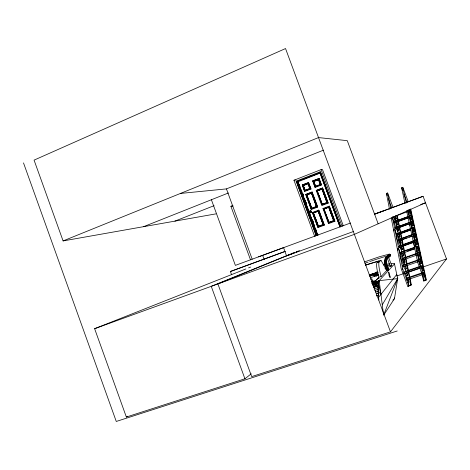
<?xml version="1.0" encoding="UTF-8"?>
<svg xmlns="http://www.w3.org/2000/svg" width="470" height="470" viewBox="0 0 470 470"><rect width="100%" height="100%" fill="white"/><g stroke="black" fill="none" stroke-linecap="round" stroke-linejoin="round"><path stroke-width="0.7" d="M378.855 300.036C378.426 293.68 377.198 286.829 379.173 280.661L394.5 263.934L394.365 263.376L391.105 263.817M376.399 295.983L378.379 295.231A23.905 2.938 83.7 0 1 378.168 289.291L378.215 286.019L374.167 287.423M390.629 254.852L386.775 258.435C383.59 268.793 389.195 254.229 385.153 258.811L390.006 254.358C392.562 255.909 386.757 258.059 386.487 259.387M386.522 269.551L386.616 269.169L386.546 269.545M377.651 275.373L377.939 275.385M378.52 297.416L380.935 294.373L378.403 283.439L378.55 282.429L372.334 284.526M305.13 190.421L303.303 185.474L308.085 183.611L309.918 188.57L305.13 190.421L303.303 185.474M306.934 195.026L311.733 208.316L316.604 206.483L311.733 208.316L306.798 194.944L311.663 193.088L306.869 194.933M324.253 194.727L327.061 202.511L322.22 204.344L317.262 190.92L322.22 204.344L327.126 202.494L322.091 189.058L327.132 202.494M328.977 222.433L323.947 209.009L328.859 207.17L330.475 211.535M385.876 261.913L386.828 258.641L390.682 255.051M385.711 261.496L386.675 258.247L390.529 254.67M386.123 257.924L385.4 261.156A14.341 1.428 70 0 0 387.321 268.364L388.249 270.068L387.691 268.352A14.041 1.392 70 0 1 385.811 261.296L386.522 258.095L390.388 254.523L389.407 254.493M384.666 262.054L385.688 257.965M385.899 257.918L385.177 261.161A14.417 1.439 70 0 0 387.11 268.411L387.797 269.827L386.704 270.191M384.513 261.902L385.494 258.065M386.052 262.154A13.043 1.298 70 0 1 385.993 261.737C386.487 260.139 383.62 260.492 384.419 262.007A13.8 1.392 70.1 0 0 386.258 268.946M386.646 259.24L386.822 258.858M389.084 255.004L390.012 254.352M390.165 255.427A27.278 1.451 -20 0 1 390.347 255.762L389.959 255.909L390.67 255.257A0.77 0.758 13.3 0 0 390.394 254.517M389.072 255.016L389.254 254.634M383.878 314.553L397.661 278.61L394.5 263.934M375.136 276.289A2.767 2.685 29.9 0 0 374.308 276.307L374.343 276.254M374.238 275.397L374.273 275.344A2.826 2.749 30 0 0 377.081 272.177L377.052 272.23A2.826 2.749 30 0 1 374.238 275.397L374.308 276.307M382.274 304.807L397.661 278.61A30.644 2.503 -19.9 0 0 397.385 278.011M324.089 209.103L328.853 207.17M318.466 226.334L313.455 212.969L318.325 211.142L323.284 224.548L318.396 226.358L313.455 212.969L318.261 211.153L323.213 224.572L318.396 226.358L315.84 219.249M322.156 189.052L317.262 190.92L322.091 189.058M313.813 181.408L315.576 186.384L320.47 184.51L318.56 179.54L313.737 181.414L318.631 179.534L314.412 181.173M303.438 185.556L308.085 183.611M383.614 315.235L394.483 298.615L397.661 278.61L379.173 280.661L371.811 283.222M294.772 252.566L217.892 283.921L251.679 376.617L390.476 331.849L446.5 258.964L423.088 196.296L374.772 214.079M396.768 274.468L380.935 294.373L378.203 291.153L375.407 292.034M422.207 274.574L423.599 280.984L425.996 280.173L426.337 279.75L410.68 208.921M423.599 280.984L423.946 280.555M406.462 280.114L423.658 274.274L424.469 273.34L424.028 272.154L423.212 273.082L406.021 278.927M407.995 286.318L411.344 284.802L410.034 278.363M408.583 286.042L408.982 285.601M419.17 266.619L404.958 271.495L403.994 272.406L404.435 273.581L422.178 267.512L422.994 266.637L422.559 265.462L420.527 266.155M371.823 282.135A161.298 151.046 36.3 0 1 374.661 281.706L378.838 277.312L381.088 276.53L386.828 270.391L380.964 260.304L365.537 265.057M403.994 272.406L421.737 266.326L422.559 265.462M387.627 268.07L390.047 265.526M371.987 282.635L374.678 281.742L378.838 277.312A29.575 4.13 70.4 0 1 377.105 262.566L378.867 261.014L365.407 265.162M385.189 268.752L386.164 267.747M387.139 266.743L389.571 264.234L389.495 263.74L386.587 264.152M420.333 260.926L421.073 260.198L421.796 263.482L420.621 263.887L419.152 261.332L420.333 260.926L421.796 263.482M420.715 260.85L421.537 260.033L421.102 258.87L420.28 259.675L402.678 265.75L403.113 266.919L420.715 260.85L420.28 259.675M419.07 262.524L425.896 280.284L424.551 280.866L417.871 262.942L406.556 210.66M373.133 275.162L373.867 274.445M392.908 300.124L394.483 298.615L394.318 297.945M386.763 259.058L390.611 255.451M386.563 259.088L390.67 255.257M386.346 259.082L387.315 258.177M388.285 257.272L389.742 255.909M390.212 254.417L386.334 257.983L385.617 261.203A14.212 1.41 70 0 0 387.521 268.346L388.044 269.962M385.159 258.6L389.795 254.352M389.401 254.499L385.335 258.212L384.401 261.725M385.218 258.394L389.589 254.399M419.275 254.288L420.104 253.53L419.675 252.372L418.288 252.854M402.385 268.276L409.182 285.919L407.825 286.506L401.198 268.681L391.193 217.792M418.841 253.118L419.675 252.372M377.105 262.566L379.29 261.796L380.964 260.304M402.678 265.75L403.642 264.898L420.433 259.099M416.473 248.307L418.694 247.12L418.265 245.969L416.203 246.691M416.044 247.15L418.265 245.969M235.781 272.935L94.617 328.689L126.354 417.037L244.923 378.797L251.244 373.809M414.746 242.667L421.014 258.952M416.461 241.445L417.301 240.805L416.878 239.665L416.032 240.299L398.842 246.362L399.271 247.508L416.461 241.445L416.032 240.299M415.086 248.789L400.534 253.882L400.105 252.731L401.075 251.996L414.828 247.173M398.448 248.407L404.529 264.739L403.366 265.145L399.823 255.615M399.271 247.508L400.24 246.815M397.473 248.683L397.802 250.175M415.086 235.17L415.927 234.577L415.509 233.443L414.152 233.925M398.842 246.362L399.817 245.681M415.509 233.443L398.284 239.847M387.979 269.439L387.527 269.686L386.604 269.134M388.414 256.884L391.815 265.726L390.3 266.261L387.268 258.095M390.294 266.249L391.863 265.697M398.584 240.993L400.569 240.029L401.192 243.131L400.064 243.53L399.177 242.009M126.354 417.037L127.582 416.238M412.372 229.46L414.575 228.438L414.158 227.316L412.143 228.038M386.622 269.187L386.957 268.916M414.158 227.316L413.306 227.844L413.729 228.978M388.531 256.89L387.92 257.137M411.021 229.947L396.798 235.024L396.38 233.901L410.798 228.52M396.151 227.28L395.176 227.803L395.587 228.919L413.242 222.386L412.825 221.276L410.157 222.234M410.61 223.679L416.784 239.729M395.176 227.803L412.825 221.276M394.694 229.401L400.845 245.358M411.074 216.864L411.926 216.423L411.514 215.319L410.657 215.748M387.909 269.751L387.115 269.945M387.897 269.281L387.004 269.645M407.978 210.331L410.222 209.444L410.633 210.542L409.423 211.054L410.833 213.633L409.728 214.032M386.563 270.174L386.916 270.015M387.938 269.757L387.157 270.062L386.687 268.564A14.405 1.445 70 0 1 384.765 261.32L384.683 260.791M387.309 268.934L386.734 269.151M384.484 261.631A14.182 1.428 70 0 0 386.375 268.758L386.311 269.422L387.556 268.946M289.726 254.405L211.247 286.33L244.923 378.797M291.083 253.853L293.11 253.025M283.545 247.643L286.571 255.88L294.714 252.56M298.109 251.174L296.071 252.008L299.507 250.639M390.476 331.849L285.537 48.545L34.069 160.123L63.092 240.922L318.513 137.575L347.277 140.665L378.156 223.796M387.069 268.922L386.722 269.028M180.421 193.446L226.44 188.893L323.513 150.147M143.585 226.669L228.449 192.964M236.387 272.694L245.875 268.946M248.589 267.877L250.622 267.072M174.916 221.123L214.085 205.672M316.087 235.682L296.27 181.173L316.345 235.588L314.606 236.228L293.956 180.251L321.081 169.617L322.479 169.547L343.253 225.682L342.001 226.146L321.081 169.617M250.498 259.81L230.905 206.289L232.785 205.555M295.983 181.203L320.411 171.726L340.468 225.929M310.082 176.103L312.086 175.316M310.218 176.091L312.221 175.31M296.946 181.491L316.839 235.405L296.946 181.491L320.358 172.414L320.869 173.788M303.221 179.282L304.578 178.753M307.973 177.425L309.331 176.896M314.083 175.034L315.44 174.505M305.529 178.465L306.887 177.93M311.634 176.08L312.991 175.545M316.38 174.223L317.738 173.689M317.591 235.129L297.904 181.778L320.129 173.113L340.022 226.875M302.251 184.998L308.608 182.554L311.005 189.04L304.642 191.472L302.251 184.998L308.608 182.554M312.691 180.938L319.095 178.477L321.504 184.986L315.094 187.436L312.691 180.938L319.095 178.477M305.048 190.761L302.962 185.315L308.238 183.265L310.323 188.723L304.977 190.767L310.323 188.723M313.396 181.255L318.783 179.182L320.81 184.669L315.493 186.725L313.396 181.255L315.493 186.725M305.171 190.25L309.918 188.57M320.47 184.51L315.576 186.384L313.878 181.496M315.423 186.731L320.81 184.669M305.747 194.468L312.109 192.042L317.673 207.088L311.293 209.491L305.747 194.468L312.109 192.042M316.204 190.444L322.614 188L328.201 203.105L321.78 205.519L316.204 190.444L322.614 188M311.628 208.786L306.458 194.78L311.739 192.747L316.991 206.771M316.921 190.755L322.179 204.803L316.921 190.755L322.308 188.699L327.455 202.793M373.521 287.141L378.256 285.325L373.491 286.8M231.528 274.615L230.388 271.501L284.844 251.474M317.044 206.747L311.105 208.98M322.115 204.814L327.572 202.758M312.403 212.493L318.783 210.096L324.347 225.165L317.955 227.533L312.403 212.493L317.955 227.533M322.89 208.533L329.317 206.124L334.91 221.253L328.471 223.632L322.984 208.51M313.114 212.804L318.478 210.789L313.114 212.804L318.29 226.828L323.724 224.819M328.947 206.835L323.607 208.85L328.812 222.927L323.671 208.833L328.947 206.835L334.164 220.941M389.507 209.191L386.405 193.423L387.668 192.976L392.967 207.205M405.005 203.498L401.591 187.742L402.849 187.295L408.183 201.607M328.965 222.292L333.835 220.636L328.794 207.188M324.012 208.997L328.918 222.457L333.841 220.63M328.812 222.927L334.282 220.9M317.379 235.206L318.102 234.941M340.721 226.616L339.951 226.898L320.052 173.119M374.578 214.161L423.088 196.296M258.506 256.849L283.968 247.479M350.508 223.015L235.376 265.374L211.394 199.738M374.966 214.009L383.902 210.725M230.388 271.501L285.396 251.356M420.685 204.538L425.509 202.776L354.362 234.36L94.617 328.689M407.208 211.788L393.766 216.758L395.223 219.302L396.316 218.908L395.728 215.971L394.865 216.359L396.316 218.908M408.389 211.435L409.77 210.93L409.358 209.826M372.904 285.437L378.403 283.434A23.923 2.938 83.7 0 1 379.173 280.661L383.438 313.843M286.571 255.88L353.37 231.54M394.964 221.317L409.446 216.065M394.653 221.546L409.323 216.229M396.756 221.916L407.79 217.921M395.064 222.657L410.404 217.105M396.41 225.236L397.508 224.836L396.909 221.858L396.051 222.287L397.508 224.836M364.385 261.919L379.46 256.732L389.618 254.023M396.051 227.333L408.824 222.715M397.902 227.909L408.571 224.067M387.033 269.739L387.55 269.798M387.074 269.856L387.527 269.686L386.651 269.997M386.869 270.373L387.439 270.174M387.48 270.338L387.004 270.503M398.719 230.846L397.256 228.303L398.113 227.833L398.719 230.846L397.608 231.246L396.139 228.702M410.909 223.391L412.337 225.964L413.459 225.565L412.795 222.551L412.031 222.986L413.459 225.565M396.38 233.901L411.274 228.573M399.118 233.96L409.869 230.118M399.33 233.884L399.947 236.945L398.83 237.344L397.35 234.8M414.798 231.657L413.365 229.084L414.123 228.602L414.798 231.657L413.665 232.062L412.807 230.517M398.578 239.459L412.12 234.648M400.352 240.105L407.126 237.703M409.159 236.98L411.185 236.257M372.216 283.428L378.938 281.037L372.017 283.416M398.707 240.981L413.718 235.652M400.499 245.44L416.191 239.906M401.603 246.333L413.206 242.244M401.821 246.257L402.455 249.405L401.321 249.805L399.829 247.273M414.94 241.944L416.385 244.512L417.536 244.112L416.843 240.963L416.091 241.539L417.536 244.112M400.105 252.731L414.657 247.631M407.69 250.968L413.876 248.806M369.455 275.767L376.852 273.176M386.428 270.244L387.245 269.956M369.684 276.372L377.105 273.769M370.342 277.782L378.609 274.891M370.53 279.174L371.84 278.716L372.681 281.301M403.096 252.578L403.736 255.774L402.59 256.174L401.098 253.641M417.777 250.88L418.935 250.475L418.23 247.279M402.349 258.4L416.209 253.577M402.056 258.958L417.501 253.589M377.316 278.916L379.026 278.316M372.234 283.369L378.938 281.037M372.704 283.727L378.726 281.63M372.322 284.597L378.55 282.429M369.749 261.567L374.42 259.945A27.278 1.451 -20 0 1 387.703 255.862M402.485 260.122L417.936 254.752M404.382 258.993L405.034 262.237L403.883 262.636L402.984 261.114M372.904 285.349L378.403 283.434M373.521 286.289L378.291 284.632M374.026 289.009L378.174 287.575M374.766 290.466L378.168 289.291M420.867 259.099L419.698 259.505L416.126 249.922M406.356 268.793L405.193 269.192L403.683 266.666L404.852 266.261L406.356 268.793L405.692 265.503M396.792 275.978L403.695 273.611M409.217 271.725L419.575 268.176M423.024 266.995L446.5 258.964M373.497 286.953L378.256 285.325M407.02 272.107L407.696 275.443L406.521 275.843L405.005 273.323M422.072 270.538L423.259 270.138L422.524 266.796L421.79 267.583L423.259 270.138M406.286 278.193L424.028 272.154M407.872 282.599L409.053 282.2L408.371 278.81M410.163 285.202L411.344 284.802M324.347 225.165L318.783 210.096M323.601 224.86L318.413 210.807M334.91 221.253L329.317 206.124M397.215 330.974L116.266 421.455L23.5 162.89M386.945 270.121L386.587 270.244M376.981 295.665L378.379 295.231L376.94 295.507M386.704 269.051L386.287 268.858A14.006 1.416 70.1 0 1 384.425 261.819M383.491 264.927L384.719 264.581M387.486 193.017L390.793 208.727M311.293 209.491L305.853 194.451M386.305 269.627L387.797 269.075M386.305 269.851L387.239 269.545L386.892 268.476A14.441 1.445 70 0 1 384.959 261.22L384.883 260.686M402.684 187.336L406.286 203.034M317.673 207.088L312.01 192.054M328.201 203.105L322.52 188.012M63.092 240.922L216 213.856M230.905 206.289L233.055 205.942M304.642 191.472L302.357 184.986M311.005 189.04L308.508 182.566M315.094 187.436L312.797 180.927M321.504 184.986L318.995 178.483M318.783 179.182L320.746 184.675M293.956 180.251L295.524 180.11M320.358 172.414L340.221 226.804M385.012 268.135L386.828 270.391M377.481 261.385L378.244 262.613M407.537 279.679L409.053 282.2M406.18 272.923L407.696 275.443M403.536 259.704L405.034 262.237M402.244 253.242L403.736 255.774M400.969 246.868L402.455 249.405M399.712 240.593L401.192 243.131M422.072 274.744L423.253 276.783M398.472 234.401L399.947 236.945M417.73 254.775L418.893 256.826M418.899 254.37L420.35 256.931L419.639 253.688M417.483 247.907L418.935 250.475M413.577 235.67L414.728 237.726M409.599 217.381L411.021 219.96M411.003 217.493L412.137 219.555L411.485 216.582M401.591 187.742L402.614 190.473M403.883 193.881L406.938 202.065M408.53 210.037L412.736 221.323M411.973 221.752L412.39 222.88M407.748 211.847L411.462 221.811M409.47 224.09L409.969 225.436M411.978 230.823L415.492 240.246M417.425 246.662L417.859 247.819M413.577 243.078L414.851 246.503M421.737 266.326L422.178 267.512M386.405 193.423L387.163 195.455M388.426 198.851L391.71 207.67M393.472 217.034L397.156 226.934M393.983 221.787L394.395 222.898M392.186 217.516L395.875 227.427M393.566 229.807L394.06 231.146M396.051 236.504L399.541 245.875M375.647 280.725L375.636 280.684A159.688 149.642 36.2 0 0 371.418 281.342M320.152 171.738L340.491 226.704L321.374 175.163M330.704 212.158L333.6 219.984M318.448 179.716L320.199 184.44M321.979 189.24L326.862 202.435M328.683 207.37L333.571 220.583M311.892 193.705L313.514 198.117M316.363 205.837L313.731 198.698L316.539 206.495L311.587 193.1M307.973 183.793L309.712 188.493M311.481 193.282L316.334 206.424M318.149 211.336L323.013 224.501M302.745 193.323L303.502 195.367M306.017 202.188L306.775 204.238M309.289 211.059L310.047 213.104M312.568 219.931L313.32 221.975M299.278 184.475L300.03 186.52M301.294 189.939L302.046 191.983M302.551 193.352L303.309 195.397M304.566 198.816L305.324 200.86M305.829 202.229L306.581 204.274M309.101 211.106L309.859 213.151M312.38 219.984L313.137 222.028M313.889 224.078L314.647 226.129M315.658 228.861L316.663 231.593M317.168 232.956L317.926 235.006M297.986 181.772L317.667 235.1M262.613 255.333L264.111 259.411M226.44 188.893L252.179 259.193M330.956 212.857L333.771 220.653M326.579 215.971L328.918 222.457M319.171 195.878L319.424 196.578M319.653 197.224L322.22 204.344M320.417 216.805L323.213 224.572M315.358 217.91L315.605 218.603M309.184 201.225L311.733 208.316M388.473 270.203L387.897 268.441A13.63 1.351 70 0 1 386.07 261.59M388.396 270.15L387.821 268.382A13.847 1.375 70 0 1 385.964 261.426L385.888 260.95M386.722 269.298L386.51 268.658A14.317 1.439 70 0 1 384.601 261.461L384.525 260.938M410.451 209.726L425.996 280.173M410.193 210.701L410.833 213.633M412.072 224.76L412.337 225.964M416.109 243.254L416.385 244.512M420.333 262.571L420.621 263.887M409.805 217.639L412.125 228.32M413.676 235.435L414.763 240.417M415.227 242.549L416.003 246.11M417.243 251.803L417.554 253.224M417.865 254.652L418.946 259.628M419.416 261.767L420.345 266.038M421.584 271.731L421.896 273.152M407.848 210.19L419.563 263.84M397.226 215.366L399.412 226.105M399.7 227.539L401.885 238.272M402.173 239.706L405.816 257.601M406.103 259.035L407.126 264.046M407.414 265.474L408.436 270.485M408.724 271.918L409.746 276.93M396.809 215.518L409.352 277.335M409.64 278.775L410.956 285.243M394.918 217.751L395.634 221.346M396.351 224.942L396.639 226.376M397.215 229.254L398.078 233.567M398.584 236.122L399.23 239.318M400.24 244.347L400.528 245.787M401.069 248.548L401.821 252.255M402.338 254.893L402.972 258.007M403.836 262.319L404.124 263.758M405.128 268.793L405.704 271.666M406.427 275.261L407.002 278.134M407.866 282.447L408.295 284.603M392.356 216.6L402.866 269.58M385.999 261.126L386.117 261.966A13.213 1.31 70 0 0 387.891 268.605M384.407 261.114L384.578 262.36A13.372 1.351 70.1 0 0 386.358 269.081M381.088 276.53A29.592 4.054 70.4 0 1 379.29 261.796M369.209 274.938A28.741 1.968 -20 0 1 376.993 272.506M369.273 275.044A27.031 1.851 -20 0 1 377.398 272.553M369.285 275.079A27.031 1.851 -20 0 1 377.41 272.588M385.553 265.362A13.001 1.31 70 0 1 385.382 264.716M385.112 263.553A13.001 1.31 70 0 1 385.006 263.041M386.487 269.11A13.172 1.328 70.1 0 1 386.228 268.294M385.988 267.5A13.172 1.328 70.1 0 1 385.764 266.737M385.559 266.002A13.172 1.328 70.1 0 1 384.818 262.953M386.281 269.022A13.583 1.375 70.1 0 1 384.472 262.195M387.92 268.511A13.413 1.328 70 0 1 386.123 261.772M387.803 268.699A13.043 1.298 70 0 1 387.544 267.894M387.304 267.107A13.043 1.298 70 0 1 387.08 266.355M386.875 265.626A13.043 1.298 70 0 1 386.522 264.293M386.369 263.688A13.043 1.298 70 0 1 386.14 262.613M386.751 265.762A12.902 1.287 70 0 1 386.563 265.08M386.252 263.84A12.902 1.287 70 0 1 386.123 263.288M364.902 263.282A27.278 1.451 -20 0 1 368.139 262.125M373.967 275.32A3.877 3.766 29 0 1 377.016 271.889M376.3 276.137A1.58 1.539 29 0 1 378.08 274.157M376.411 276.09A1.486 1.445 29 0 1 378.632 274.486M378.05 273A2.732 2.661 28.1 0 1 377.974 272.183M310.124 211.347A0.705 0.676 75.8 0 1 311.017 211.007A0.705 0.676 75.8 0 1 311.363 211.941A0.705 0.676 75.8 0 1 310.47 212.275M310.165 211.388A0.623 0.599 75.8 0 1 310.964 211.083A0.623 0.599 75.8 0 1 311.269 211.911A0.623 0.599 75.8 0 1 310.47 212.217M377.339 275.367L377.71 275.402L377.334 275.414M390.259 277.094L389.947 277.47L388.978 275.214L388.755 272.077L390.259 277.094M423.993 273.499L423.27 274.339L424.739 276.889L423.993 273.499M415.474 234.736L414.722 235.264L416.156 237.838L415.474 234.736M378.274 293.139L376.217 293.785L378.274 293.139M309.712 211.482A0.658 0.629 75.8 0 0 310.353 212.411A0.658 0.629 75.8 0 0 310.799 211.383A0.658 0.629 75.8 0 0 309.712 211.482M309.671 211.43A0.752 0.723 75.8 0 0 310.412 212.493A0.752 0.723 75.8 0 0 310.917 211.318A0.752 0.723 75.8 0 0 309.671 211.43M309.941 211.394A0.705 0.676 75.8 0 0 310.635 212.387A0.705 0.676 75.8 0 0 311.111 211.288A0.705 0.676 75.8 0 0 309.941 211.394"/></g></svg>
